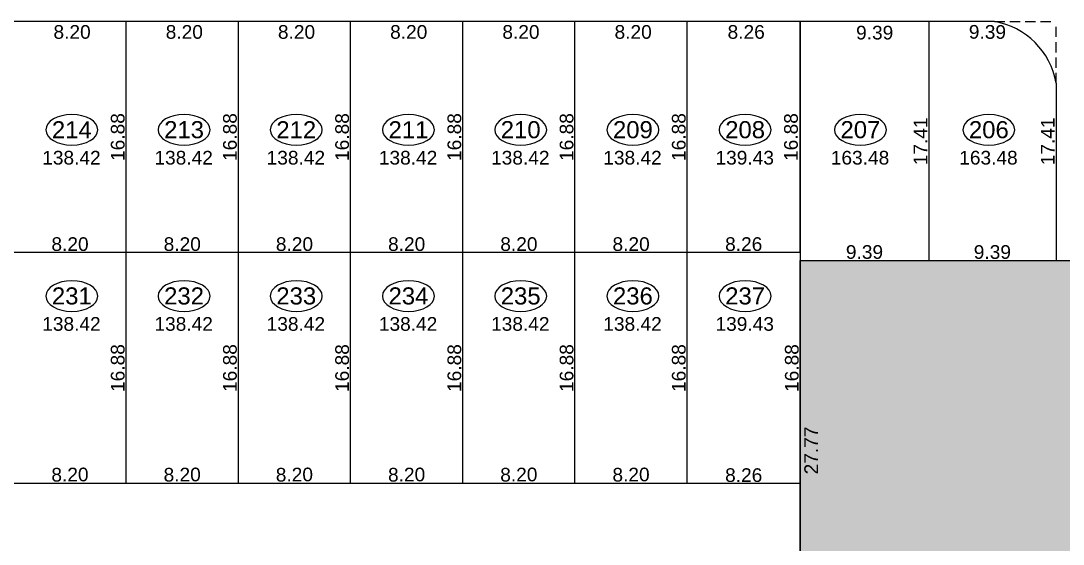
# Model space of a CAD drawing. Header units: millimetres. Extents: x 9625 to 10808, y -1607 to -1252.
# Drawn here: x 10515.7 to 10591.9, y -1462.5 to -1424.3 of the extents above; entities that cross this region are included whole.
import ezdxf

# ---------------------------------------------------------------- set-up
doc = ezdxf.new("R2010")
doc.units = ezdxf.units.MM
doc.header["$LTSCALE"] = 3
doc.header["$MEASUREMENT"] = 0
doc.header["$PDMODE"] = 35
doc.header["$PDSIZE"] = 1
doc.linetypes.add('1', pattern=[0])
doc.linetypes.add('HIDDEN', pattern=[0.375, 0.25, -0.125])
doc.layers.get('0').update_dxf_attribs({"linetype": '1'})
doc.layers.get('Defpoints').update_dxf_attribs({"linetype": 'HIDDEN'})
for name, color, linetype in [('DIM', 8, 'HIDDEN'), ('DIM1', 8, 'Continuous'), ('PLOT TEXT', 3, 'Continuous'), ('WALL', 6, 'Continuous')]:
    doc.layers.add(name, color=color, linetype=linetype)
doc.styles.add('ARIAL', font='arial.ttf')
doc.styles.get("Standard").update_dxf_attribs({"font": 'arial.ttf'})
doc.dimstyles.get("Standard").update_dxf_attribs({"dimtxt": 1, "dimasz": 0, "dimexe": 0, "dimexo": 0, "dimgap": 0.1, "dimtad": 1, "dimzin": 0, "dimdsep": 46, "dimtxsty": 'Standard', "dimcen": 0, "dimse1": 1, "dimse2": 1, "dimsd1": 1, "dimsd2": 1, "dimclrd": 256, "dimclre": 256, "dimclrt": 3, "dimadec": 0, "dimazin": 0, "dimtfac": 1, "dimtix": 1, "dimtofl": 0, "dimtmove": 2, "dimatfit": 3, "dimfxl": 1, "dimtolj": 1, "dimtzin": 0, "dimlwd": -1, "dimlwe": -1, "dimarcsym": 0})

# ---------------------------------------------------------------- blocks, each defined once
blk = doc.blocks.new('*D1774')
at = {"layer": 'Defpoints', "color": 0}
for p in [(10572.698, -1441.788), (10675.519, -1441.788), (10675.519, -1441.788)]:
    blk.add_point(p, dxfattribs=at)
at = {"layer": 'DIM1', "color": 3, "insert": (10624.109, -1442.597), "char_height": 1, "attachment_point": 5}
blk.add_mtext('\\A1;102.82', dxfattribs=at)
blk = doc.blocks.new('*D1773')
at = {"layer": 'Defpoints', "color": 0}
for p in [(10572.698, -1441.788), (10572.698, -1441.788), (10572.698, -1469.559)]:
    blk.add_point(p, dxfattribs=at)
at = {"layer": 'DIM1', "color": 3, "insert": (10573.497, -1455.673), "char_height": 1, "attachment_point": 5, "rotation": 90}
blk.add_mtext('\\A1;27.77', dxfattribs=at)
blk = doc.blocks.new('*D789')
at = {"layer": 'Defpoints', "color": 0}
for p in [(10591.388, -1441.788), (10600.388, -1441.788), (10600.388, -1441.788)]:
    blk.add_point(p, dxfattribs=at)
at = {"layer": 'DIM1', "color": 3, "insert": (10595.888, -1441.177), "char_height": 1, "attachment_point": 5}
blk.add_mtext('\\A1;9.00', dxfattribs=at)
blk = doc.blocks.new('*D1940')
at = {"layer": 'Defpoints', "color": 0}
for p in [(10582.088, -1441.788), (10591.388, -1441.788), (10591.388, -1441.788)]:
    blk.add_point(p, dxfattribs=at)
at = {"layer": 'DIM1', "color": 3, "insert": (10586.738, -1441.177), "char_height": 1, "attachment_point": 5}
blk.add_mtext('\\A1;9.39', dxfattribs=at)
blk = doc.blocks.new('*D1941')
at = {"layer": 'Defpoints', "color": 0}
for p in [(10582.088, -1424.331), (10591.388, -1424.382), (10591.389, -1424.33)]:
    blk.add_point(p, dxfattribs=at)
at = {"layer": 'DIM1', "color": 3, "insert": (10586.377, -1425.097), "char_height": 1, "attachment_point": 5, "rotation": 359.68534}
blk.add_mtext('\\A1;9.39', dxfattribs=at)
blk = doc.blocks.new('*D786')
at = {"layer": 'Defpoints', "color": 0}
for p in [(10591.388, -1424.382), (10591.388, -1441.788), (10591.388, -1441.788)]:
    blk.add_point(p, dxfattribs=at)
at = {"layer": 'DIM1', "color": 3, "insert": (10590.786, -1433.085), "char_height": 1, "attachment_point": 5, "rotation": 90}
blk.add_mtext('\\A1;17.41', dxfattribs=at)
blk = doc.blocks.new('*D785')
at = {"layer": 'Defpoints', "color": 0}
for p in [(10572.698, -1441.788), (10582.088, -1441.788), (10582.088, -1441.788)]:
    blk.add_point(p, dxfattribs=at)
at = {"layer": 'DIM1', "color": 3, "insert": (10577.393, -1441.177), "char_height": 1, "attachment_point": 5}
blk.add_mtext('\\A1;9.39', dxfattribs=at)
blk = doc.blocks.new('*D784')
at = {"layer": 'Defpoints', "color": 0}
for p in [(10572.698, -1424.382), (10582.088, -1424.382), (10582.088, -1424.382)]:
    blk.add_point(p, dxfattribs=at)
at = {"layer": 'DIM1', "color": 3, "insert": (10578.138, -1425.148), "char_height": 1, "attachment_point": 5, "rotation": 360}
blk.add_mtext('\\A1;9.39', dxfattribs=at)
blk = doc.blocks.new('*D783')
at = {"layer": 'Defpoints', "color": 0}
for p in [(10582.088, -1424.382), (10582.088, -1441.788), (10582.088, -1441.788)]:
    blk.add_point(p, dxfattribs=at)
at = {"layer": 'DIM1', "color": 3, "insert": (10581.486, -1433.085), "char_height": 1, "attachment_point": 5, "rotation": 90}
blk.add_mtext('\\A1;17.41', dxfattribs=at)
blk = doc.blocks.new('*D782')
at = {"layer": 'Defpoints', "color": 0}
for p in [(10564.438, -1424.331), (10572.698, -1424.331), (10572.698, -1424.331)]:
    blk.add_point(p, dxfattribs=at)
at = {"layer": 'DIM1', "color": 3, "insert": (10568.748, -1425.097), "char_height": 1, "attachment_point": 5, "rotation": 360}
blk.add_mtext('\\A1;8.26', dxfattribs=at)
blk = doc.blocks.new('*D781')
at = {"layer": 'Defpoints', "color": 0}
for p in [(10564.438, -1441.211), (10572.698, -1441.211), (10572.698, -1441.211)]:
    blk.add_point(p, dxfattribs=at)
at = {"layer": 'DIM1', "color": 3, "insert": (10568.568, -1440.6), "char_height": 1, "attachment_point": 5}
blk.add_mtext('\\A1;8.26', dxfattribs=at)
blk = doc.blocks.new('*D780')
at = {"layer": 'Defpoints', "color": 0}
for p in [(10572.638, -1424.331), (10572.638, -1441.211), (10572.638, -1441.211)]:
    blk.add_point(p, dxfattribs=at)
at = {"layer": 'DIM1', "color": 3, "insert": (10572.028, -1432.771), "char_height": 1, "attachment_point": 5, "rotation": 90}
blk.add_mtext('\\A1;16.88', dxfattribs=at)
blk = doc.blocks.new('*D779')
at = {"layer": 'Defpoints', "color": 0}
for p in [(10556.238, -1424.331), (10564.438, -1424.331), (10564.438, -1424.331)]:
    blk.add_point(p, dxfattribs=at)
at = {"layer": 'DIM1', "color": 3, "insert": (10560.488, -1425.097), "char_height": 1, "attachment_point": 5, "rotation": 360}
blk.add_mtext('\\A1;8.20', dxfattribs=at)
blk = doc.blocks.new('*D778')
at = {"layer": 'Defpoints', "color": 0}
for p in [(10556.238, -1441.211), (10564.438, -1441.211), (10564.438, -1441.211)]:
    blk.add_point(p, dxfattribs=at)
at = {"layer": 'DIM1', "color": 3, "insert": (10560.338, -1440.6), "char_height": 1, "attachment_point": 5}
blk.add_mtext('\\A1;8.20', dxfattribs=at)
blk = doc.blocks.new('*D777')
at = {"layer": 'Defpoints', "color": 0}
for p in [(10556.238, -1458.091), (10564.438, -1458.014), (10564.438, -1458.014)]:
    blk.add_point(p, dxfattribs=at)
at = {"layer": 'DIM1', "color": 3, "insert": (10560.333, -1457.442), "char_height": 1, "attachment_point": 5, "rotation": 0.53529}
blk.add_mtext('\\A1;8.20', dxfattribs=at)
blk = doc.blocks.new('*D776')
at = {"layer": 'Defpoints', "color": 0}
for p in [(10564.438, -1441.211), (10564.438, -1458.091), (10564.438, -1458.091)]:
    blk.add_point(p, dxfattribs=at)
at = {"layer": 'DIM1', "color": 3, "insert": (10563.828, -1449.651), "char_height": 1, "attachment_point": 5, "rotation": 90}
blk.add_mtext('\\A1;16.88', dxfattribs=at)
blk = doc.blocks.new('*D775')
at = {"layer": 'Defpoints', "color": 0}
for p in [(10564.438, -1424.331), (10564.438, -1441.211), (10564.438, -1441.211)]:
    blk.add_point(p, dxfattribs=at)
at = {"layer": 'DIM1', "color": 3, "insert": (10563.828, -1432.771), "char_height": 1, "attachment_point": 5, "rotation": 90}
blk.add_mtext('\\A1;16.88', dxfattribs=at)
blk = doc.blocks.new('*D774')
at = {"layer": 'Defpoints', "color": 0}
for p in [(10548.038, -1424.331), (10556.238, -1424.331), (10556.238, -1424.331)]:
    blk.add_point(p, dxfattribs=at)
at = {"layer": 'DIM1', "color": 3, "insert": (10552.288, -1425.097), "char_height": 1, "attachment_point": 5, "rotation": 360}
blk.add_mtext('\\A1;8.20', dxfattribs=at)
blk = doc.blocks.new('*D773')
at = {"layer": 'Defpoints', "color": 0}
for p in [(10548.038, -1441.211), (10556.238, -1441.211), (10556.238, -1441.211)]:
    blk.add_point(p, dxfattribs=at)
at = {"layer": 'DIM1', "color": 3, "insert": (10552.138, -1440.6), "char_height": 1, "attachment_point": 5}
blk.add_mtext('\\A1;8.20', dxfattribs=at)
blk = doc.blocks.new('*D772')
at = {"layer": 'Defpoints', "color": 0}
for p in [(10548.038, -1458.091), (10556.238, -1458.014), (10556.238, -1458.014)]:
    blk.add_point(p, dxfattribs=at)
at = {"layer": 'DIM1', "color": 3, "insert": (10552.133, -1457.442), "char_height": 1, "attachment_point": 5, "rotation": 0.53529}
blk.add_mtext('\\A1;8.20', dxfattribs=at)
blk = doc.blocks.new('*D771')
at = {"layer": 'Defpoints', "color": 0}
for p in [(10556.238, -1441.211), (10556.238, -1458.091), (10556.238, -1458.091)]:
    blk.add_point(p, dxfattribs=at)
at = {"layer": 'DIM1', "color": 3, "insert": (10555.628, -1449.651), "char_height": 1, "attachment_point": 5, "rotation": 90}
blk.add_mtext('\\A1;16.88', dxfattribs=at)
blk = doc.blocks.new('*D770')
at = {"layer": 'Defpoints', "color": 0}
for p in [(10556.238, -1424.331), (10556.238, -1441.211), (10556.238, -1441.211)]:
    blk.add_point(p, dxfattribs=at)
at = {"layer": 'DIM1', "color": 3, "insert": (10555.628, -1432.771), "char_height": 1, "attachment_point": 5, "rotation": 90}
blk.add_mtext('\\A1;16.88', dxfattribs=at)
blk = doc.blocks.new('*D769')
at = {"layer": 'Defpoints', "color": 0}
for p in [(10539.838, -1424.331), (10548.038, -1424.331), (10548.038, -1424.331)]:
    blk.add_point(p, dxfattribs=at)
at = {"layer": 'DIM1', "color": 3, "insert": (10544.088, -1425.097), "char_height": 1, "attachment_point": 5, "rotation": 360}
blk.add_mtext('\\A1;8.20', dxfattribs=at)
blk = doc.blocks.new('*D768')
at = {"layer": 'Defpoints', "color": 0}
for p in [(10539.838, -1441.211), (10548.038, -1441.211), (10548.038, -1441.211)]:
    blk.add_point(p, dxfattribs=at)
at = {"layer": 'DIM1', "color": 3, "insert": (10543.938, -1440.6), "char_height": 1, "attachment_point": 5}
blk.add_mtext('\\A1;8.20', dxfattribs=at)
blk = doc.blocks.new('*D767')
at = {"layer": 'Defpoints', "color": 0}
for p in [(10539.838, -1458.091), (10548.038, -1458.014), (10548.038, -1458.014)]:
    blk.add_point(p, dxfattribs=at)
at = {"layer": 'DIM1', "color": 3, "insert": (10543.933, -1457.442), "char_height": 1, "attachment_point": 5, "rotation": 0.53529}
blk.add_mtext('\\A1;8.20', dxfattribs=at)
blk = doc.blocks.new('*D766')
at = {"layer": 'Defpoints', "color": 0}
for p in [(10548.038, -1441.211), (10548.038, -1458.091), (10548.038, -1458.091)]:
    blk.add_point(p, dxfattribs=at)
at = {"layer": 'DIM1', "color": 3, "insert": (10547.428, -1449.651), "char_height": 1, "attachment_point": 5, "rotation": 90}
blk.add_mtext('\\A1;16.88', dxfattribs=at)
blk = doc.blocks.new('*D765')
at = {"layer": 'Defpoints', "color": 0}
for p in [(10548.038, -1424.331), (10548.038, -1441.211), (10548.038, -1441.211)]:
    blk.add_point(p, dxfattribs=at)
at = {"layer": 'DIM1', "color": 3, "insert": (10547.428, -1432.771), "char_height": 1, "attachment_point": 5, "rotation": 90}
blk.add_mtext('\\A1;16.88', dxfattribs=at)
blk = doc.blocks.new('*D764')
at = {"layer": 'Defpoints', "color": 0}
for p in [(10531.638, -1424.331), (10539.838, -1424.331), (10539.838, -1424.331)]:
    blk.add_point(p, dxfattribs=at)
at = {"layer": 'DIM1', "color": 3, "insert": (10535.888, -1425.097), "char_height": 1, "attachment_point": 5, "rotation": 360}
blk.add_mtext('\\A1;8.20', dxfattribs=at)
blk = doc.blocks.new('*D763')
at = {"layer": 'Defpoints', "color": 0}
for p in [(10531.638, -1441.211), (10539.838, -1441.211), (10539.838, -1441.211)]:
    blk.add_point(p, dxfattribs=at)
at = {"layer": 'DIM1', "color": 3, "insert": (10535.738, -1440.6), "char_height": 1, "attachment_point": 5}
blk.add_mtext('\\A1;8.20', dxfattribs=at)
blk = doc.blocks.new('*D762')
at = {"layer": 'Defpoints', "color": 0}
for p in [(10531.638, -1458.091), (10539.838, -1458.014), (10539.838, -1458.014)]:
    blk.add_point(p, dxfattribs=at)
at = {"layer": 'DIM1', "color": 3, "insert": (10535.733, -1457.442), "char_height": 1, "attachment_point": 5, "rotation": 0.53529}
blk.add_mtext('\\A1;8.20', dxfattribs=at)
blk = doc.blocks.new('*D761')
at = {"layer": 'Defpoints', "color": 0}
for p in [(10539.838, -1441.211), (10539.838, -1458.091), (10539.838, -1458.091)]:
    blk.add_point(p, dxfattribs=at)
at = {"layer": 'DIM1', "color": 3, "insert": (10539.228, -1449.651), "char_height": 1, "attachment_point": 5, "rotation": 90}
blk.add_mtext('\\A1;16.88', dxfattribs=at)
blk = doc.blocks.new('*D760')
at = {"layer": 'Defpoints', "color": 0}
for p in [(10539.838, -1424.331), (10539.838, -1441.211), (10539.838, -1441.211)]:
    blk.add_point(p, dxfattribs=at)
at = {"layer": 'DIM1', "color": 3, "insert": (10539.228, -1432.771), "char_height": 1, "attachment_point": 5, "rotation": 90}
blk.add_mtext('\\A1;16.88', dxfattribs=at)
blk = doc.blocks.new('*D759')
at = {"layer": 'Defpoints', "color": 0}
for p in [(10523.438, -1424.331), (10531.638, -1424.331), (10531.638, -1424.331)]:
    blk.add_point(p, dxfattribs=at)
at = {"layer": 'DIM1', "color": 3, "insert": (10527.688, -1425.097), "char_height": 1, "attachment_point": 5, "rotation": 360}
blk.add_mtext('\\A1;8.20', dxfattribs=at)
blk = doc.blocks.new('*D758')
at = {"layer": 'Defpoints', "color": 0}
for p in [(10523.438, -1441.211), (10531.638, -1441.211), (10531.638, -1441.211)]:
    blk.add_point(p, dxfattribs=at)
at = {"layer": 'DIM1', "color": 3, "insert": (10527.538, -1440.6), "char_height": 1, "attachment_point": 5}
blk.add_mtext('\\A1;8.20', dxfattribs=at)
blk = doc.blocks.new('*D757')
at = {"layer": 'Defpoints', "color": 0}
for p in [(10523.438, -1458.091), (10531.638, -1458.014), (10531.638, -1458.014)]:
    blk.add_point(p, dxfattribs=at)
at = {"layer": 'DIM1', "color": 3, "insert": (10527.533, -1457.442), "char_height": 1, "attachment_point": 5, "rotation": 0.53529}
blk.add_mtext('\\A1;8.20', dxfattribs=at)
blk = doc.blocks.new('*D756')
at = {"layer": 'Defpoints', "color": 0}
for p in [(10531.638, -1441.211), (10531.638, -1458.091), (10531.638, -1458.091)]:
    blk.add_point(p, dxfattribs=at)
at = {"layer": 'DIM1', "color": 3, "insert": (10531.028, -1449.651), "char_height": 1, "attachment_point": 5, "rotation": 90}
blk.add_mtext('\\A1;16.88', dxfattribs=at)
blk = doc.blocks.new('*D755')
at = {"layer": 'Defpoints', "color": 0}
for p in [(10531.638, -1424.331), (10531.638, -1441.211), (10531.638, -1441.211)]:
    blk.add_point(p, dxfattribs=at)
at = {"layer": 'DIM1', "color": 3, "insert": (10531.028, -1432.771), "char_height": 1, "attachment_point": 5, "rotation": 90}
blk.add_mtext('\\A1;16.88', dxfattribs=at)
blk = doc.blocks.new('*D754')
at = {"layer": 'Defpoints', "color": 0}
for p in [(10515.238, -1424.331), (10523.438, -1424.331), (10523.438, -1424.331)]:
    blk.add_point(p, dxfattribs=at)
at = {"layer": 'DIM1', "color": 3, "insert": (10519.488, -1425.097), "char_height": 1, "attachment_point": 5, "rotation": 360}
blk.add_mtext('\\A1;8.20', dxfattribs=at)
blk = doc.blocks.new('*D753')
at = {"layer": 'Defpoints', "color": 0}
for p in [(10515.238, -1441.211), (10523.438, -1441.211), (10523.438, -1441.211)]:
    blk.add_point(p, dxfattribs=at)
at = {"layer": 'DIM1', "color": 3, "insert": (10519.338, -1440.6), "char_height": 1, "attachment_point": 5}
blk.add_mtext('\\A1;8.20', dxfattribs=at)
blk = doc.blocks.new('*D752')
at = {"layer": 'Defpoints', "color": 0}
for p in [(10515.238, -1458.091), (10523.438, -1458.014), (10523.438, -1458.014)]:
    blk.add_point(p, dxfattribs=at)
at = {"layer": 'DIM1', "color": 3, "insert": (10519.333, -1457.442), "char_height": 1, "attachment_point": 5, "rotation": 0.53529}
blk.add_mtext('\\A1;8.20', dxfattribs=at)
blk = doc.blocks.new('*D751')
at = {"layer": 'Defpoints', "color": 0}
for p in [(10523.438, -1441.211), (10523.438, -1458.091), (10523.438, -1458.091)]:
    blk.add_point(p, dxfattribs=at)
at = {"layer": 'DIM1', "color": 3, "insert": (10522.828, -1449.651), "char_height": 1, "attachment_point": 5, "rotation": 90}
blk.add_mtext('\\A1;16.88', dxfattribs=at)
blk = doc.blocks.new('*D750')
at = {"layer": 'Defpoints', "color": 0}
for p in [(10523.438, -1424.331), (10523.438, -1441.211), (10523.438, -1441.211)]:
    blk.add_point(p, dxfattribs=at)
at = {"layer": 'DIM1', "color": 3, "insert": (10522.828, -1432.771), "char_height": 1, "attachment_point": 5, "rotation": 90}
blk.add_mtext('\\A1;16.88', dxfattribs=at)
blk = doc.blocks.new('*D197')
at = {"layer": 'Defpoints', "color": 0}
for p in [(10572.698, -1441.211), (10572.698, -1441.211), (10572.698, -1458.091)]:
    blk.add_point(p, dxfattribs=at)
at = {"layer": 'DIM1', "color": 3, "insert": (10572.088, -1449.651), "char_height": 1, "attachment_point": 5, "rotation": 89.99985}
blk.add_mtext('\\A1;16.88', dxfattribs=at)
blk = doc.blocks.new('*D1933')
at = {"layer": 'Defpoints', "color": 0}
for p in [(10564.438, -1458.091), (10572.698, -1458.091), (10572.698, -1458.091)]:
    blk.add_point(p, dxfattribs=at)
at = {"layer": 'DIM1', "color": 3, "insert": (10568.568, -1457.48), "char_height": 1, "attachment_point": 5}
blk.add_mtext('\\A1;8.26', dxfattribs=at)

msp = doc.modelspace()

# ---------------------------------------------------------------- hatches: boundary and pattern name
at = {"layer": 'DIM', "ltscale": 0.05}
h = msp.add_hatch(dxfattribs=at)
h.set_pattern_fill('DOTS', color=82, scale=10)
h.paths.add_polyline_path([(10776.9077, -1564.1883), (10786.1515, -1555.1656), (10801.2252, -1540.4999), (10803.1904, -1538.5213), (10772.71, -1507.1009), (10764.6314, -1507.1009), (10764.6314, -1556.1009), (10759.6314, -1556.1009), (10759.6314, -1566.1006), (10759.6314, -1566.103), (10714.6314, -1566.1013), (10704.6314, -1566.1009), (10704.6314, -1577.1115), (10708.4604, -1576.317), (10722.7835, -1573.3041), (10725.7102, -1572.6806), (10745.611, -1578.6242), (10757.6224, -1582.1007), (10758.4076, -1582.3165), (10758.8723, -1581.8851), (10767.832, -1573.0911), (10771.1151, -1569.8688)])
h.paths.add_polyline_path([(10659.8884, -1441.7876), (10659.8884, -1451.0389), (10655.4524, -1452.3754), (10651.3485, -1453.6281), (10647.3092, -1454.7502), (10639.291, -1457.0142), (10637.4855, -1457.4225), (10630.1511, -1459.0811), (10621.7006, -1460.9893), (10618.3662, -1461.7423), (10608.6872, -1463.9009), (10604.2272, -1464.5509), (10602.4983, -1464.8388), (10599.9092, -1465.2688), (10595.193, -1465.999), (10589.887, -1466.8204), (10587.7681, -1467.1485), (10579.237, -1468.4859), (10572.6982, -1469.5592), (10572.6982, -1441.7876)])

# ---------------------------------------------------------------- linework, layer by layer
at = {"color": 7, "lineweight": 25}
msp.add_line((10572.6983, -1441.211), (10572.6983, -1424.331), dxfattribs=at)
at = {"layer": 'PLOT TEXT', "extrusion": (0, 0, -1)}
for centre in [(10519.4696, -1432.2408), (10527.6696, -1432.2408), (10535.8696, -1432.2408), (10544.0696, -1432.2408), (10552.2696, -1432.2408), (10560.4696, -1432.2408), (10568.6696, -1432.2408), (10577.0961, -1432.2408), (10586.4804, -1432.2408), (10519.4696, -1444.3882), (10527.6696, -1444.3882), (10535.8696, -1444.3882), (10544.0696, -1444.3882), (10552.2696, -1444.3882), (10560.4696, -1444.3882), (10568.6696, -1444.3882)]:
    msp.add_ellipse(centre, major_axis=(1.9004, 0), ratio=0.5882805, dxfattribs=at)
at = {"layer": 'WALL', "lineweight": 25}
for p, q in [((10523.4384, -1458.091), (10523.4384, -1424.2799)), ((10531.6384, -1458.091), (10531.6384, -1424.2799)), ((10539.8384, -1458.091), (10539.8384, -1424.2799)), ((10548.0384, -1458.091), (10548.0384, -1424.2799)), ((10556.2384, -1458.091), (10556.2384, -1424.2799)), ((10564.4384, -1458.091), (10564.4384, -1424.2799)), ((10586.8884, -1424.331), (10454.1384, -1424.331)), ((10572.6982, -1424.331), (10572.6982, -1469.5592)), ((10582.0884, -1424.331), (10582.0884, -1441.7876)), ((10591.3884, -1428.831), (10591.3884, -1441.7876)), ((10572.6982, -1441.211), (10449.6384, -1441.211)), ((10572.6982, -1441.7876), (10659.8884, -1441.7876)), ((10572.6982, -1458.091), (10454.1384, -1458.091))]:
    msp.add_line(p, q, dxfattribs=at)
at = {"layer": 'WALL', "linetype": 'HIDDEN', "lineweight": 25}
for p in [(10586.8884, -1424.331), (10591.3884, -1428.831)]:
    msp.add_line(p, (10591.3884, -1424.331), dxfattribs=at)
at = {"layer": 'WALL'}
msp.add_lwpolyline([(10659.8884, -1441.7876), (10659.8884, -1451.0389), (10659.8884, -1451.0389), (10655.4524, -1452.3754), (10651.3485, -1453.6281), (10647.3092, -1454.7502), (10639.291, -1457.0142), (10637.4855, -1457.4225), (10630.1511, -1459.0811), (10621.7006, -1460.9893), (10618.3662, -1461.7423), (10608.6872, -1463.9009), (10604.2272, -1464.5509), (10602.4983, -1464.8388), (10599.9092, -1465.2688), (10595.193, -1465.999), (10589.887, -1466.8204), (10587.7681, -1467.1485), (10579.237, -1468.4859), (10572.6982, -1469.5592), (10572.6982, -1441.7876), (10659.8884, -1441.7876)], dxfattribs=at)
at = {"layer": 'WALL', "lineweight": 25}
msp.add_arc((10585.9869, -1429.7326), 5.4763, 9.475941, 80.524059, dxfattribs=at)

# ---------------------------------------------------------------- texts
at = {"layer": 'PLOT TEXT', "linetype": 'Continuous', "attachment_point": 5, "style": 'ARIAL'}
for s, insert, char_height in [('\\A1;214', (10519.4696, -1432.2408), 1.25), ('\\A1;213', (10527.6696, -1432.2408), 1.25), ('\\A1;212', (10535.8696, -1432.2408), 1.25), ('\\A1;211', (10544.0696, -1432.2408), 1.25), ('\\A1;210', (10552.2696, -1432.2408), 1.25), ('\\A1;209', (10560.4696, -1432.2408), 1.25), ('\\A1;208', (10568.6696, -1432.2408), 1.25), ('\\A1;207', (10577.0961, -1432.2408), 1.25), ('\\A1;206', (10586.4804, -1432.2408), 1.25), ('\\A1;138.42', (10519.4409, -1434.2863), 1), ('\\A1;138.42', (10527.6409, -1434.2863), 1), ('\\A1;138.42', (10535.8409, -1434.2863), 1), ('\\A1;138.42', (10544.0409, -1434.2863), 1), ('\\A1;138.42', (10552.2409, -1434.2863), 1), ('\\A1;138.42', (10560.4409, -1434.2863), 1), ('\\A1;139.43', (10568.6409, -1434.2863), 1), ('\\A1;163.48', (10577.0674, -1434.2863), 1), ('\\A1;163.48', (10586.4516, -1434.2863), 1), ('\\A1;231', (10519.4696, -1444.3882), 1.25), ('\\A1;232', (10527.6696, -1444.3882), 1.25), ('\\A1;233', (10535.8696, -1444.3882), 1.25), ('\\A1;234', (10544.0696, -1444.3882), 1.25), ('\\A1;235', (10552.2696, -1444.3882), 1.25), ('\\A1;236', (10560.4696, -1444.3882), 1.25), ('\\A1;237', (10568.6696, -1444.3882), 1.25), ('\\A1;138.42', (10519.4409, -1446.4338), 1), ('\\A1;138.42', (10527.6409, -1446.4338), 1), ('\\A1;138.42', (10535.8409, -1446.4338), 1), ('\\A1;138.42', (10544.0409, -1446.4338), 1), ('\\A1;138.42', (10552.2409, -1446.4338), 1), ('\\A1;138.42', (10560.4409, -1446.4338), 1), ('\\A1;139.43', (10568.6409, -1446.4338), 1)]:
    msp.add_mtext(s, dxfattribs=dict(at, insert=insert, char_height=char_height))

# ---------------------------------------------------------------- dimensions: what is measured, and where the dimension line sits
at = {"layer": 'DIM1'}
for base, p1, p2, angle, picture, middle in [((10523.4384, -1424.331), (10515.2384, -1424.331), (10523.4384, -1424.331), 360, '*D754', (10519.4878, -1425.0969)), ((10531.6384, -1424.331), (10523.4384, -1424.331), (10531.6384, -1424.331), 360, '*D759', (10527.6878, -1425.0969)), ((10539.8384, -1424.331), (10531.6384, -1424.331), (10539.8384, -1424.331), 360, '*D764', (10535.8878, -1425.0969)), ((10548.0384, -1424.331), (10539.8384, -1424.331), (10548.0384, -1424.331), 360, '*D769', (10544.0878, -1425.0969)), ((10556.2384, -1424.331), (10548.0384, -1424.331), (10556.2384, -1424.331), 360, '*D774', (10552.2878, -1425.0969)), ((10564.4384, -1424.331), (10556.2384, -1424.331), (10564.4384, -1424.331), 360, '*D779', (10560.4878, -1425.0969)), ((10572.6982, -1424.331), (10564.4384, -1424.331), (10572.6982, -1424.331), 360, '*D782', (10568.7476, -1425.0969)), ((10582.0884, -1424.382), (10572.6982, -1424.382), (10582.0884, -1424.382), 360, '*D784', (10578.1378, -1425.148)), ((10675.5189, -1441.7876), (10572.6982, -1441.7876), (10675.5189, -1441.7876), 0, '*D1774', (10624.1085, -1442.5966)), ((10572.6982, -1441.7876), (10572.6982, -1469.5592), (10572.6982, -1441.7876), 90, '*D1773', (10573.4969, -1455.6734))]:
    dim = msp.add_linear_dim(base=base, p1=p1, p2=p2, angle=angle, dimstyle='Standard', dxfattribs=at)
    dim.commit()
    dim.dimension.update_dxf_attribs({"geometry": picture, "text_midpoint": middle, "dimtype": 129})
for p1, p2, picture, middle in [((10523.4384, -1424.331), (10523.4384, -1441.211), '*D750', (10522.8279, -1432.771)), ((10531.6384, -1424.331), (10531.6384, -1441.211), '*D755', (10531.0279, -1432.771)), ((10539.8384, -1424.331), (10539.8384, -1441.211), '*D760', (10539.2279, -1432.771)), ((10548.0384, -1424.331), (10548.0384, -1441.211), '*D765', (10547.4279, -1432.771)), ((10556.2384, -1424.331), (10556.2384, -1441.211), '*D770', (10555.6279, -1432.771)), ((10564.4384, -1424.331), (10564.4384, -1441.211), '*D775', (10563.8279, -1432.771)), ((10572.6384, -1424.331), (10572.6384, -1441.211), '*D780', (10572.0279, -1432.771)), ((10582.0884, -1424.382), (10582.0884, -1441.7876), '*D783', (10581.4864, -1433.0848)), ((10591.3884, -1424.382), (10591.3884, -1441.7876), '*D786', (10590.7864, -1433.0848)), ((10515.2384, -1441.211), (10523.4384, -1441.211), '*D753', (10519.3384, -1440.6004)), ((10523.4384, -1441.211), (10531.6384, -1441.211), '*D758', (10527.5384, -1440.6004)), ((10531.6384, -1441.211), (10539.8384, -1441.211), '*D763', (10535.7384, -1440.6004)), ((10539.8384, -1441.211), (10548.0384, -1441.211), '*D768', (10543.9384, -1440.6004)), ((10548.0384, -1441.211), (10556.2384, -1441.211), '*D773', (10552.1384, -1440.6004)), ((10556.2384, -1441.211), (10564.4384, -1441.211), '*D778', (10560.3384, -1440.6004)), ((10564.4384, -1441.211), (10572.6982, -1441.211), '*D781', (10568.5683, -1440.6004)), ((10572.6982, -1441.7876), (10582.0884, -1441.7876), '*D785', (10577.3933, -1441.1767)), ((10591.3884, -1441.7876), (10600.3884, -1441.7876), '*D789', (10595.8884, -1441.1771)), ((10523.4384, -1441.211), (10523.4384, -1458.091), '*D751', (10522.8279, -1449.651)), ((10531.6384, -1441.211), (10531.6384, -1458.091), '*D756', (10531.0279, -1449.651)), ((10539.8384, -1441.211), (10539.8384, -1458.091), '*D761', (10539.2279, -1449.651)), ((10548.0384, -1441.211), (10548.0384, -1458.091), '*D766', (10547.4279, -1449.651)), ((10556.2384, -1441.211), (10556.2384, -1458.091), '*D771', (10555.6279, -1449.651)), ((10564.4384, -1441.211), (10564.4384, -1458.091), '*D776', (10563.8279, -1449.651)), ((10572.6982, -1458.091), (10572.6983, -1441.211), '*D197', (10572.0876, -1449.651)), ((10515.2384, -1458.091), (10523.4384, -1458.0144), '*D752', (10519.3327, -1457.4421)), ((10523.4384, -1458.091), (10531.6384, -1458.0144), '*D757', (10527.5327, -1457.4421)), ((10531.6384, -1458.091), (10539.8384, -1458.0144), '*D762', (10535.7327, -1457.4421)), ((10539.8384, -1458.091), (10548.0384, -1458.0144), '*D767', (10543.9327, -1457.4421)), ((10548.0384, -1458.091), (10556.2384, -1458.0144), '*D772', (10552.1327, -1457.4421)), ((10556.2384, -1458.091), (10564.4384, -1458.0144), '*D777', (10560.3327, -1457.4421)), ((10564.4384, -1458.091), (10572.6982, -1458.091), '*D1933', (10568.5683, -1457.4804))]:
    dim = msp.add_aligned_dim(p1=p1, p2=p2, distance=0, dimstyle='Standard', dxfattribs=at)
    dim.commit()
    dim.dimension.update_dxf_attribs({"geometry": picture, "text_midpoint": middle})
dim = msp.add_linear_dim(base=(10591.3887, -1424.3305), p1=(10582.0884, -1424.331), p2=(10591.3884, -1424.382), angle=359.685342, text='9.39', dimstyle='Standard', override={"dimtxsty": 'Standard'}, dxfattribs=at)
dim.commit()
dim.dimension.update_dxf_attribs({"geometry": '*D1941', "text_midpoint": (10586.3768, -1425.0969), "dimtype": 161})
dim = msp.add_aligned_dim(p1=(10582.0884, -1441.7876), p2=(10591.3884, -1441.7876), distance=0, text='9.39', dimstyle='Standard', override={"dimtxsty": 'Standard'}, dxfattribs=at)
dim.commit()
dim.dimension.update_dxf_attribs({"geometry": '*D1940', "text_midpoint": (10586.7384, -1441.1767)})

doc.saveas('drawing.dxf')
